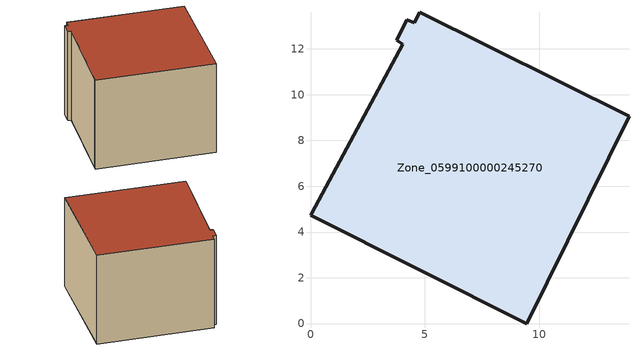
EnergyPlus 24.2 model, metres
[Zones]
Zone_0599100000245270
 floor ground (C_G): 3.78,12.39 4.21,13.27 4.53,13.14 4.78,13.6 13.92,9.05 9.45,0 0,4.74 0.04,4.83 4.02,12.2 z0
 wall outside (C_F): 0,4.74 9.45,0 13.92,9.05 4.78,13.6 4.53,13.14 4.21,13.27 3.78,12.39 4.02,12.2 0.04,4.83 0,4.74 z0:8.59
 roof outside (C_R): 4.21,13.27 3.78,12.39 4.02,12.2 0.04,4.83 0,4.74 9.45,0 13.92,9.05 4.78,13.6 4.53,13.14 z8.59
[BUILDING]
Pand.0599100000245270: North Axis=0; Terrain=City; Loads Convergence Tolerance Value=0.04; Temperature Convergence Tolerance Value=0.4; Solar Distribution=FullExterior; Maximum Number of Warmup Days=25; Minimum Number of Warmup Days=1
[Site:Location]
Rotterdam.The.Hague.AP_ZH_NLD Design_Conditions: Latitude=51.96; Longitude=4.45; Time Zone=1; Elevation=-4.5
[SITE:GROUNDTEMPERATURE:BUILDINGSURFACE]
18, 18, 18, 18, 18, 18, 18, 18, 18, 18, 18, 18
[MATERIAL] Thermal Absorptance=0.9; Solar Absorptance=0.7; Visible Absorptance=0.7
Name | Roughness | Thickness | Conductivity | Density | Specific Heat
G.D.1965 | MediumSmooth | 0.15 | 1 | 540 | 1210
F.D.1965 | Rough | 0.3 | 0.857143 | 1920 | 840
R.D.1965 | MediumRough | 0.2 | 0.08 | 1500 | 1000
[CONSTRUCTION]
C_G: G.D.1965
C_F: F.D.1965
C_R: R.D.1965
[ZONE]
Zone_0599100000245270: Type=1; Multiplier=1; Ceiling Height=Autocalculate; Volume=Autocalculate; Floor Area=autocalculate; Part of Total Floor Area=Yes
[ZONEINFILTRATION:DESIGNFLOWRATE]
Infil_Zone_0599100000245270: Zone or ZoneList or Space or SpaceList=Zone_0599100000245270; Schedule=AlwaysOn; Design Flow Rate Calculation Method=Flow/Area; Flow Rate per Floor Area=0.0042; Constant Term Coefficient=1; Temperature Term Coefficient=0; Velocity Term Coefficient=0; Velocity Squared Term Coefficient=0
[HVACTEMPLATE:ZONE:IDEALLOADSAIRSYSTEM]
Zone_0599100000245270: Maximum Heating Supply Air Temperature=50; Minimum Cooling Supply Air Temperature=13; Maximum Heating Supply Air Humidity Ratio=0.0156; Minimum Cooling Supply Air Humidity Ratio=0.0077; Heating Limit=NoLimit; Cooling Limit=NoLimit; Dehumidification Control Type=ConstantSensibleHeatRatio; Cooling Sensible Heat Ratio=0.7; Dehumidification Setpoint=60; Humidification Control Type=None; Humidification Setpoint=30; Outdoor Air Method=None; Outdoor Air Flow Rate per Person=0.00944; Outdoor Air Flow Rate per Zone Floor Area=0; Outdoor Air Flow Rate per Zone=0; Demand Controlled Ventilation Type=None; Outdoor Air Economizer Type=NoEconomizer; Heat Recovery Type=None; Sensible Heat Recovery Effectiveness=0.7; Latent Heat Recovery Effectiveness=0.65
[ZONECONTROL:THERMOSTAT]
ThermostatControl_Zone_0599100000245270: Zone or ZoneList=Zone_0599100000245270; Control Type Schedule=DualSetpointControlType; Control 1=Thermostat_Zone_0599100000245270; Temperature Difference Between Cutout And Setpoint=0
[THERMOSTATSETPOINT:DUALSETPOINT]
Thermostat_Zone_0599100000245270: Heating Setpoint Temperature Schedule=HeatingSetpoint_Zone_0599100000245270; Cooling Setpoint Temperature Schedule=CoolingSetpoint_Zone_0599100000245270
[SCHEDULE:COMPACT]
HeatingSetpoint_Zone_0599100000245270: Through: 12/31, For: AllDays, Until: 24:00, 21
CoolingSetpoint_Zone_0599100000245270: Through: 12/31, For: AllDays, Until: 24:00, 24
DualSetpointControlType: Through: 12/31, For: AllDays, Until: 24:00, 4
AlwaysOn: Through: 12/31, For: AllDays, Until: 24:00, 1
